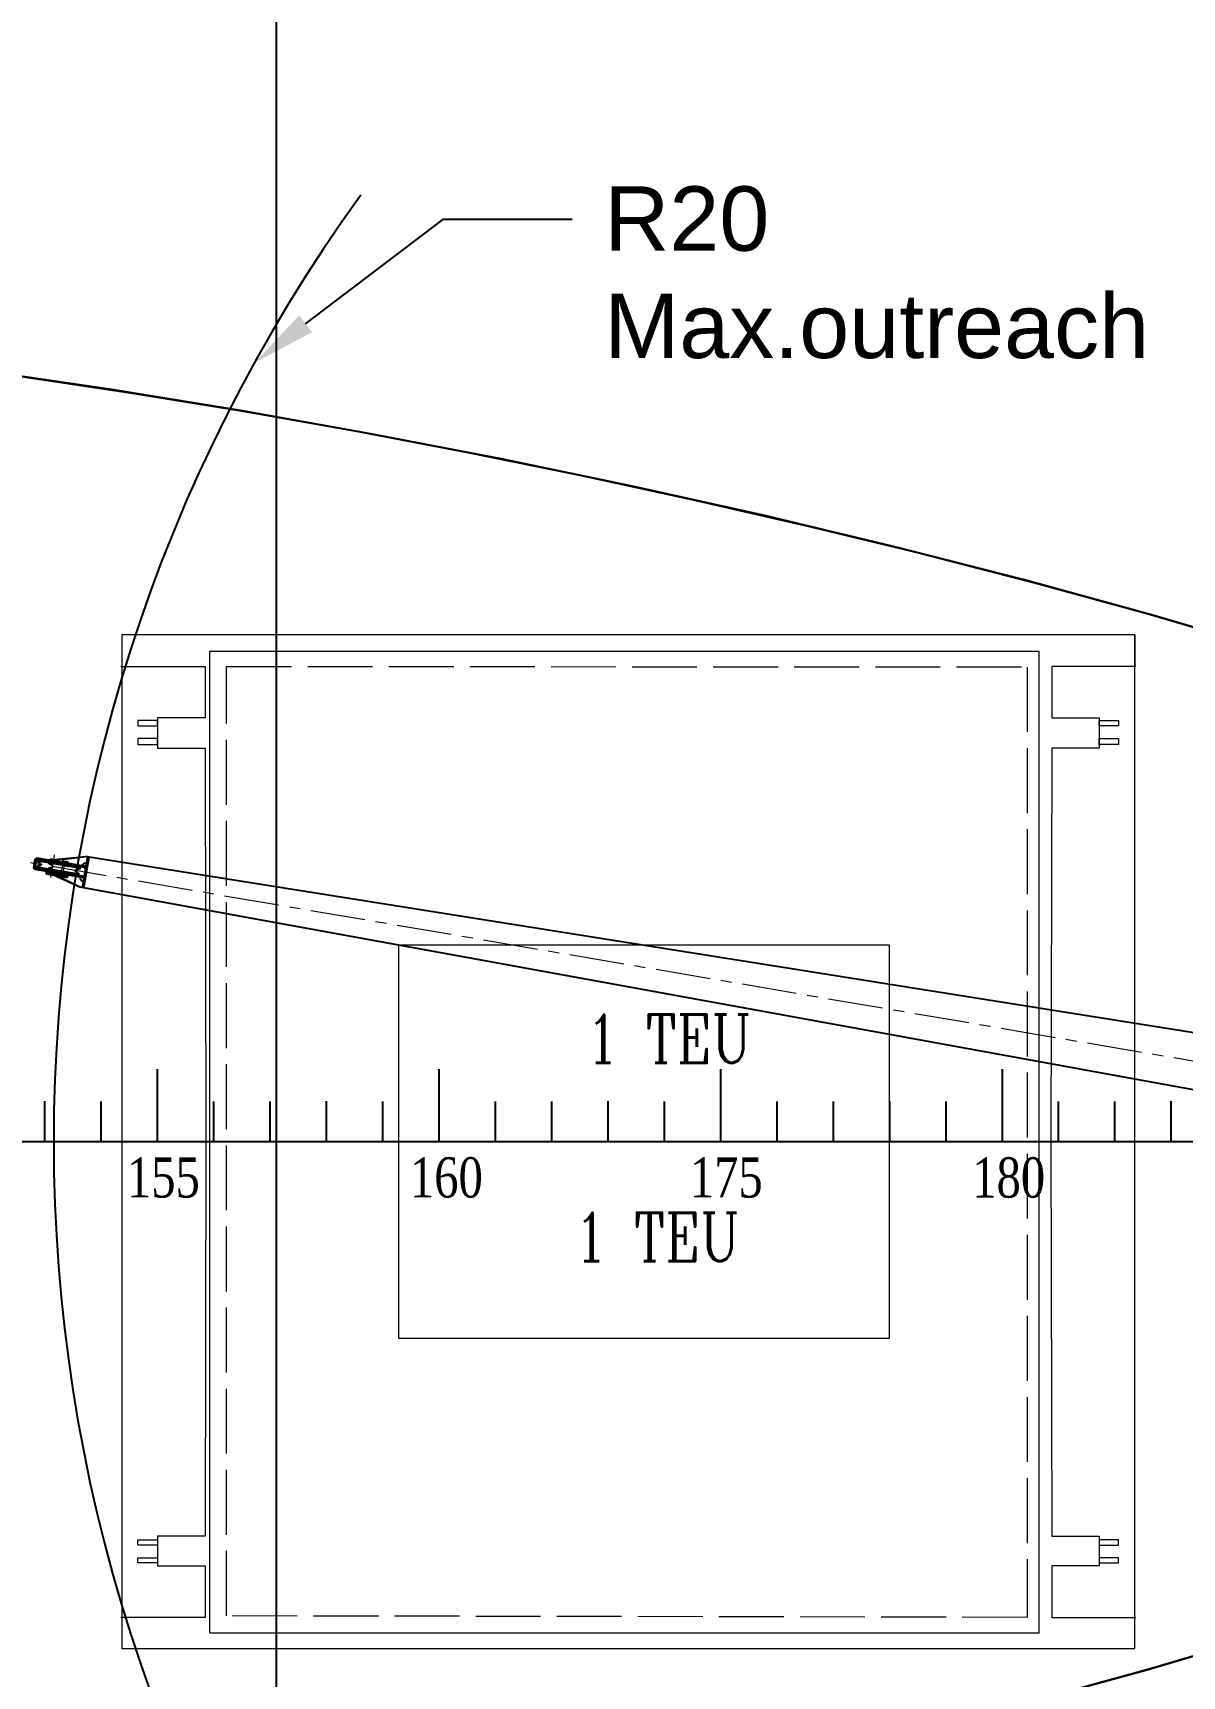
# Model space of a CAD drawing. Header units: millimetres. Extents: x -4 to 3776, y -4 to 4079.
# Drawn here: x 565.1 to 636.5, y 185.2 to 287.3 of the extents above; entities that cross this region are included whole.
import ezdxf
from ezdxf import colors
from ezdxf.entities.mleader import LeaderData, LeaderLine
from ezdxf.math import Vec2, Vec3

# ---------------------------------------------------------------- set-up
doc = ezdxf.new("R2010")
doc.units = ezdxf.units.MM
for name, pattern in [('ACAD_ISO04W100', [30, 24, -3, 0, -3]), ('CENTER', [2, 1.25, -0.25, 0.25, -0.25]), ('PDF_IMPORT', [1, 0.8, -0.2])]:
    doc.linetypes.add(name, pattern=pattern)
doc.layers.add('3中心线层', color=2, linetype='CENTER', lineweight=13)
doc.layers.add('刻度', color=3, linetype='ACAD_ISO04W100', lineweight=13)
for name, color, linetype in [('5剖面线层', 2, 'Continuous'), ('BK_kedu', 255, 'Continuous'), ('EDGE', 7, 'Continuous'), ('FORECASTLE', 7, 'Continuous'), ('PDF_0', 7, 'Continuous'), ('ROTATEDREFERENCEFRAME', 7, 'Continuous')]:
    doc.layers.add(name, color=color, linetype=linetype)
doc.layers.add('Sheet$GRID', color=254, linetype='Continuous', true_color=0xbebebe)
doc.styles.add('ROMANC', font='ROMANC.shx', dxfattribs={"width": 0.8, "bigfont": 'HZDX.shx'})
doc.styles.get("Standard").update_dxf_attribs({"font": 'arial.ttf'})

# ---------------------------------------------------------------- blocks, each defined once
blk = doc.blocks.new('dfs')
at = {"layer": '5剖面线层'}
h = blk.add_hatch(color=3, dxfattribs=at)
h.paths.add_polyline_path([(-1305.227, -156.22), (-1305.227, -156.243), (-1305.204, -156.243)])
h.paths.add_polyline_path([(-1305.204, -156.278), (-1305.227, -156.278), (-1305.227, -156.3)])
h = blk.add_hatch(color=3, dxfattribs=at)
h.paths.add_polyline_path([(-1305.227, -156.532), (-1305.227, -156.509), (-1305.204, -156.509)])
h.paths.add_polyline_path([(-1305.204, -156.475), (-1305.227, -156.475), (-1305.227, -156.452)])
for points in [[(-1304.084, -156.248), (-1304.084, -156.27), (-1304.061, -156.27)], [(-1304.084, -156.505), (-1304.084, -156.482), (-1304.061, -156.482)]]:
    blk.add_hatch(color=3, dxfattribs=at).paths.add_polyline_path(points)
at = {"color": 3, "ltscale": 0.5}
for p, q in [((-1333.919, -155.699), (-1305.261, -156.019)), ((-1333.919, -157.054), (-1305.261, -156.733))]:
    blk.add_line(p, q, dxfattribs=at)
at = {"color": 3}
for p, q in [((-1305.261, -156.733), (-1305.261, -156.019)), ((-1305.261, -156.019), (-1305.227, -156.019)), ((-1305.227, -156.733), (-1305.227, -156.019)), ((-1305.227, -156.019), (-1305.184, -156.019)), ((-1304.57, -156.2), (-1305.184, -156.019)), ((-1304.513, -156.2), (-1305.184, -156.019)), ((-1305.204, -156.243), (-1305.227, -156.22)), ((-1305.227, -156.243), (-1304.084, -156.243)), ((-1305.227, -156.278), (-1304.084, -156.278)), ((-1305.204, -156.278), (-1305.227, -156.3)), ((-1305.204, -156.475), (-1305.227, -156.452)), ((-1305.227, -156.475), (-1304.084, -156.475)), ((-1305.227, -156.509), (-1304.084, -156.509)), ((-1305.204, -156.509), (-1305.227, -156.532)), ((-1305.098, -156.31), (-1305.098, -156.315)), ((-1305.098, -156.442), (-1305.098, -156.438)), ((-1305.093, -156.305), (-1304.813, -156.305)), ((-1305.021, -156.352), (-1305.093, -156.323)), ((-1305.021, -156.4), (-1305.093, -156.43)), ((-1305.093, -156.448), (-1304.813, -156.448)), ((-1304.927, -156.299), (-1304.924, -156.296)), ((-1304.927, -156.305), (-1304.927, -156.299)), ((-1304.927, -156.448), (-1304.927, -156.453)), ((-1304.927, -156.453), (-1304.924, -156.456)), ((-1304.924, -156.296), (-1304.558, -156.296)), ((-1304.924, -156.456), (-1304.558, -156.456)), ((-1304.907, -156.296), (-1304.907, -156.279)), ((-1304.907, -156.279), (-1304.576, -156.279)), ((-1304.907, -156.456), (-1304.907, -156.473)), ((-1304.907, -156.473), (-1304.576, -156.473)), ((-1304.87, -156.509), (-1304.87, -156.538)), ((-1304.85, -156.305), (-1304.39, -156.305)), ((-1304.85, -156.448), (-1304.39, -156.448)), ((-1304.81, -156.215), (-1304.813, -156.218)), ((-1304.813, -156.243), (-1304.813, -156.218)), ((-1304.81, -156.215), (-1304.673, -156.215)), ((-1304.678, -156.305), (-1304.398, -156.305)), ((-1304.678, -156.448), (-1304.398, -156.448)), ((-1304.673, -156.215), (-1304.67, -156.218)), ((-1304.67, -156.243), (-1304.67, -156.218)), ((-1304.66, -156.299), (-1304.657, -156.296)), ((-1304.66, -156.305), (-1304.66, -156.299)), ((-1304.66, -156.448), (-1304.66, -156.453)), ((-1304.66, -156.453), (-1304.657, -156.456)), ((-1304.657, -156.296), (-1304.291, -156.296)), ((-1304.657, -156.456), (-1304.291, -156.456)), ((-1304.64, -156.279), (-1304.308, -156.279)), ((-1304.64, -156.296), (-1304.64, -156.279)), ((-1304.64, -156.456), (-1304.64, -156.473)), ((-1304.64, -156.473), (-1304.308, -156.473)), ((-1304.613, -156.509), (-1304.613, -156.538)), ((-1304.603, -156.509), (-1304.603, -156.538)), ((-1304.576, -156.296), (-1304.576, -156.279)), ((-1304.576, -156.456), (-1304.576, -156.473)), ((-1304.57, -156.2), (-1304.57, -156.243)), ((-1304.57, -156.552), (-1304.57, -156.509)), ((-1304.556, -156.299), (-1304.558, -156.296)), ((-1304.556, -156.453), (-1304.558, -156.456)), ((-1304.556, -156.305), (-1304.556, -156.299)), ((-1304.556, -156.448), (-1304.556, -156.453)), ((-1304.543, -156.215), (-1304.546, -156.218)), ((-1304.546, -156.243), (-1304.546, -156.218)), ((-1304.543, -156.215), (-1304.406, -156.215)), ((-1304.513, -156.2), (-1304.513, -156.243)), ((-1304.513, -156.552), (-1304.513, -156.509)), ((-1304.461, -156.352), (-1304.389, -156.323)), ((-1304.461, -156.4), (-1304.389, -156.43)), ((-1304.436, -156.305), (-1304.123, -156.305)), ((-1304.436, -156.448), (-1304.123, -156.448)), ((-1304.406, -156.215), (-1304.403, -156.218)), ((-1304.403, -156.243), (-1304.403, -156.218)), ((-1304.384, -156.31), (-1304.384, -156.315)), ((-1304.384, -156.442), (-1304.384, -156.438)), ((-1304.346, -156.509), (-1304.346, -156.538)), ((-1304.308, -156.296), (-1304.308, -156.279)), ((-1304.308, -156.456), (-1304.308, -156.473)), ((-1304.288, -156.299), (-1304.291, -156.296)), ((-1304.288, -156.453), (-1304.291, -156.456)), ((-1304.288, -156.305), (-1304.288, -156.299)), ((-1304.288, -156.448), (-1304.288, -156.453)), ((-1304.194, -156.352), (-1304.122, -156.323)), ((-1304.194, -156.4), (-1304.122, -156.43)), ((-1304.117, -156.31), (-1304.117, -156.315)), ((-1304.117, -156.442), (-1304.117, -156.438)), ((-1304.084, -156.278), (-1304.084, -156.243)), ((-1304.084, -156.248), (-1304.061, -156.27)), ((-1304.084, -156.49), (-1304.084, -156.262)), ((-1304.084, -156.27), (-1304.056, -156.27)), ((-1304.084, -156.509), (-1304.084, -156.475)), ((-1304.084, -156.482), (-1304.056, -156.482)), ((-1304.084, -156.505), (-1304.061, -156.482)), ((-1304.056, -156.482), (-1304.056, -156.27)), ((-1305.261, -156.733), (-1305.227, -156.733)), ((-1305.227, -156.733), (-1305.184, -156.733)), ((-1304.57, -156.552), (-1305.184, -156.733)), ((-1304.513, -156.552), (-1305.184, -156.733)), ((-1304.87, -156.538), (-1304.613, -156.538)), ((-1304.85, -156.545), (-1304.804, -156.545)), ((-1304.85, -156.563), (-1304.85, -156.545)), ((-1304.85, -156.563), (-1304.804, -156.563)), ((-1304.849, -156.545), (-1304.849, -156.538)), ((-1304.827, -156.545), (-1304.831, -156.538)), ((-1304.827, -156.538), (-1304.823, -156.545)), ((-1304.827, -156.56), (-1304.827, -156.548)), ((-1304.813, -156.563), (-1304.813, -156.565)), ((-1304.813, -156.565), (-1304.81, -156.568)), ((-1304.81, -156.568), (-1304.673, -156.568)), ((-1304.805, -156.545), (-1304.805, -156.538)), ((-1304.805, -156.539), (-1304.678, -156.539)), ((-1304.804, -156.563), (-1304.804, -156.545)), ((-1304.678, -156.545), (-1304.678, -156.538)), ((-1304.678, -156.563), (-1304.678, -156.545)), ((-1304.633, -156.545), (-1304.678, -156.545)), ((-1304.633, -156.563), (-1304.678, -156.563)), ((-1304.673, -156.568), (-1304.67, -156.565)), ((-1304.67, -156.563), (-1304.67, -156.565)), ((-1304.656, -156.538), (-1304.66, -156.545)), ((-1304.656, -156.545), (-1304.651, -156.538)), ((-1304.656, -156.56), (-1304.656, -156.548)), ((-1304.633, -156.545), (-1304.633, -156.538)), ((-1304.633, -156.563), (-1304.633, -156.545)), ((-1304.603, -156.538), (-1304.346, -156.538)), ((-1304.583, -156.563), (-1304.583, -156.545)), ((-1304.583, -156.545), (-1304.537, -156.545)), ((-1304.583, -156.563), (-1304.537, -156.563)), ((-1304.582, -156.545), (-1304.582, -156.538)), ((-1304.56, -156.545), (-1304.564, -156.538)), ((-1304.56, -156.538), (-1304.556, -156.545)), ((-1304.56, -156.56), (-1304.56, -156.548)), ((-1304.546, -156.563), (-1304.546, -156.565)), ((-1304.546, -156.565), (-1304.543, -156.568)), ((-1304.543, -156.568), (-1304.406, -156.568)), ((-1304.537, -156.545), (-1304.537, -156.538)), ((-1304.537, -156.539), (-1304.411, -156.539)), ((-1304.537, -156.563), (-1304.537, -156.545)), ((-1304.411, -156.545), (-1304.411, -156.538)), ((-1304.366, -156.545), (-1304.411, -156.545)), ((-1304.411, -156.563), (-1304.411, -156.545)), ((-1304.366, -156.563), (-1304.411, -156.563)), ((-1304.406, -156.568), (-1304.403, -156.565)), ((-1304.403, -156.563), (-1304.403, -156.565)), ((-1304.388, -156.538), (-1304.393, -156.545)), ((-1304.388, -156.545), (-1304.384, -156.538)), ((-1304.388, -156.56), (-1304.388, -156.548)), ((-1304.366, -156.545), (-1304.366, -156.538)), ((-1304.366, -156.563), (-1304.366, -156.545))]:
    blk.add_line(p, q, dxfattribs=at)
for centre, radius, start, end in [((-1305.227, -156.243), 0.0857, 0, 90), ((-1305.227, -156.509), 0.0857, 270, 0), ((-1305.093, -156.31), 0.00571, 90, 180), ((-1305.09, -156.315), 0.00857, 180, 247.5), ((-1305.09, -156.438), 0.00857, 112.5, 180), ((-1305.093, -156.442), 0.00571, 180, 270), ((-1305.031, -156.376), 0.0257, 292.5, 67.5), ((-1304.451, -156.376), 0.0257, 112.5, 247.5), ((-1304.39, -156.31), 0.00571, 0, 90), ((-1304.39, -156.442), 0.00571, 270, 0), ((-1304.393, -156.315), 0.00857, 292.5, 0), ((-1304.393, -156.438), 0.00857, 0, 67.5), ((-1304.184, -156.376), 0.0257, 112.5, 247.5), ((-1304.123, -156.31), 0.00571, 0, 90), ((-1304.123, -156.442), 0.00571, 270, 0), ((-1304.126, -156.315), 0.00857, 292.5, 0), ((-1304.126, -156.438), 0.00857, 0, 67.5), ((-1304.838, -156.57), 0.0246, 62.3391, 117.6609), ((-1304.838, -156.539), 0.0246, 242.3391, 297.6609), ((-1304.816, -156.57), 0.0246, 62.3391, 117.6609), ((-1304.816, -156.539), 0.0246, 242.3391, 297.6609), ((-1304.667, -156.57), 0.0246, 62.3391, 117.6609), ((-1304.667, -156.539), 0.0246, 242.3391, 297.6609), ((-1304.644, -156.57), 0.0246, 62.3391, 117.6609), ((-1304.644, -156.539), 0.0246, 242.3391, 297.6609), ((-1304.571, -156.57), 0.0246, 62.3391, 117.6609), ((-1304.571, -156.539), 0.0246, 242.3391, 297.6609), ((-1304.548, -156.57), 0.0246, 62.3391, 117.6609), ((-1304.548, -156.539), 0.0246, 242.3391, 297.6609), ((-1304.4, -156.57), 0.0246, 62.3391, 117.6609), ((-1304.4, -156.539), 0.0246, 242.3391, 297.6609), ((-1304.377, -156.57), 0.0246, 62.3391, 117.6609), ((-1304.377, -156.539), 0.0246, 242.3391, 297.6609)]:
    blk.add_arc(centre, radius, start, end, dxfattribs=at)
at = {"layer": '3中心线层', "color": 4, "ltscale": 0.3}
for p, q in [((-1304.474, -156.629), (-1304.474, -156.103)), ((-1304.741, -156.586), (-1304.741, -156.196)), ((-1304.696, -156.586), (-1304.696, -156.196))]:
    blk.add_line(p, q, dxfattribs=at)
at = {"layer": '3中心线层', "color": 4}
for p, q in [((-1343.713, -156.376), (-1303.814, -156.376)), ((-1304.827, -156.578), (-1304.827, -156.485)), ((-1304.656, -156.578), (-1304.656, -156.487)), ((-1304.56, -156.578), (-1304.56, -156.485)), ((-1304.388, -156.578), (-1304.388, -156.487))]:
    blk.add_line(p, q, dxfattribs=at)
blk = doc.blocks.new('1teu')
at = {"layer": 'PDF_0', "lineweight": 0}
for points in [[(4618.03, 3473.06), (4618.03, 3410.08), (4681, 3410.08), (4681, 3473.06)], [(4623.48, 3472.04), (4623.48, 3411.05), (4675.04, 3411.05), (4675.04, 3472.04)], [(4619.04, 3467.74), (4619.04, 3467.41), (4620.25, 3467.41), (4620.25, 3467.74)], [(4679.99, 3467.74), (4679.99, 3467.41), (4678.78, 3467.41), (4678.78, 3467.74)], [(4619.04, 3466.63), (4619.04, 3466.26), (4620.25, 3466.26), (4620.25, 3466.63)], [(4679.99, 3466.63), (4679.99, 3466.26), (4678.78, 3466.26), (4678.78, 3466.63)], [(4619.04, 3416.51), (4619.04, 3416.83), (4620.25, 3416.83), (4620.25, 3416.51)], [(4679.99, 3416.51), (4679.99, 3416.83), (4678.78, 3416.83), (4678.78, 3416.51)], [(4619.04, 3415.4), (4619.04, 3415.72), (4620.25, 3415.72), (4620.25, 3415.4)], [(4679.99, 3415.4), (4679.99, 3415.72), (4678.78, 3415.72), (4678.78, 3415.4)]]:
    blk.add_lwpolyline(points, close=True, dxfattribs=at)
for points in [[(4681, 3473.06), (4681, 3471.11)], [(4617.98, 3471.11), (4623.21, 3471.11), (4623.21, 3467.92), (4620.25, 3467.92), (4620.25, 3466.03), (4623.21, 3466.03), (4623.25, 3441.57), (4623.21, 3417.06), (4620.25, 3417.06), (4620.25, 3415.21), (4623.21, 3415.21), (4623.21, 3412.02), (4617.98, 3412.02)], [(4681.05, 3471.11), (4675.83, 3471.11), (4675.83, 3467.92), (4678.78, 3467.92), (4678.78, 3466.03), (4675.83, 3466.03), (4675.78, 3441.57), (4675.83, 3417.06), (4678.78, 3417.06), (4678.78, 3415.21), (4675.83, 3415.21), (4675.83, 3412.02), (4681.05, 3412.02)]]:
    blk.add_lwpolyline(points, dxfattribs=at)
at = {"layer": 'PDF_0', "linetype": 'PDF_IMPORT', "lineweight": 0, "ltscale": 5.039986}
blk.add_lwpolyline([(4674.3, 3471.07), (4674.3, 3412.02), (4624.55, 3412.11), (4624.55, 3471.11), (4674.3, 3471.07)], dxfattribs=at)
blk = doc.blocks.new('BK_0.7')
at = {"color": 4, "lineweight": 25}
for p, q in [((0, 0), (0, 4.41)), ((17.5, 0), (17.5, 4.5)), ((3.5, 0), (3.5, 2.5)), ((7, 0), (7, 2.5)), ((10.5, 0), (10.5, 2.51)), ((14, 0), (14, 2.5)), ((0, 0), (3.5, 0)), ((3.5, 0), (7, 0)), ((7, 0), (10.5, 0)), ((10.5, 0), (14, 0)), ((14, 0), (17.5, 0))]:
    blk.add_line(p, q, dxfattribs=at)
blk = doc.blocks.new('*U374')
at = {"layer": '刻度', "color": 4, "lineweight": 25}
blk.add_blockref('BK_0.7', (-8.75, -2.25), dxfattribs=at)
blk = doc.blocks.new('*U375')
at = {"layer": '刻度', "color": 0, "linetype": 'ByBlock', "lineweight": -2, "transparency": 16777216}
for p in [(455, 0), (472.5, 0), (490, 0), (507.5, 0), (525, 0)]:
    blk.add_blockref('*U374', p, dxfattribs=at)

msp = doc.modelspace()

# ---------------------------------------------------------------- linework, layer by layer
at = {"color": 217, "lineweight": 25, "true_color": 0x93278f}
msp.add_arc((666.529, 218.374), 100.117, 144.02846, 215.97154, dxfattribs=at)
at = {"layer": 'EDGE', "color": 0, "lineweight": 25}
for points in [[(711.928, 218.374), (703.845, 222.909), (695.961, 227.09), (688.23, 230.945), (680.607, 234.503), (673.047, 237.79), (665.504, 240.834), (657.933, 243.662), (650.289, 246.302), (642.528, 248.78), (634.646, 251.112), (626.665, 253.304), (618.61, 255.363), (610.504, 257.293), (602.371, 259.102), (594.233, 260.793), (586.112, 262.36), (578.028, 263.799), (569.999, 265.101), (562.046, 266.261)], [(711.928, 218.374), (703.845, 213.84), (695.961, 209.659), (688.23, 205.803), (680.607, 202.246), (673.047, 198.959), (665.504, 195.915), (657.933, 193.087), (650.289, 190.447), (642.528, 187.968), (634.646, 185.636), (626.665, 183.444), (618.61, 181.386), (610.504, 179.456), (602.371, 177.647), (594.233, 175.956), (586.112, 174.388), (578.028, 172.95), (569.999, 171.647), (562.046, 170.487)]]:
    msp.add_lwpolyline(points, dxfattribs=at)
at = {"layer": 'EDGE', "color": 29}
msp.add_lwpolyline([(428.943, 218.374), (490.03, 218.374), (518.175, 218.374), (541.31, 218.374), (564.444, 218.374), (580.872, 218.374), (600.426, 218.374), (607.118, 218.374), (613.374, 218.374), (619.629, 218.374), (625.885, 218.374), (632.141, 218.374), (638.396, 218.374), (644.652, 218.374), (650.907, 218.374), (657.163, 218.374), (663.418, 218.374), (669.64, 218.374)], dxfattribs=at)
msp.add_lwpolyline([(428.943, 218.374), (490.03, 218.374), (518.175, 218.374), (541.31, 218.374), (564.444, 218.374), (580.872, 218.374), (600.426, 218.374), (607.118, 218.374), (613.374, 218.374), (619.629, 218.374), (625.885, 218.374), (632.141, 218.374), (638.396, 218.374), (644.652, 218.374), (650.907, 218.374), (657.163, 218.374), (663.418, 218.374), (669.64, 218.374)], dxfattribs=at)
at = {"layer": 'FORECASTLE', "color": 0, "lineweight": 25}
for points in [[(563.996, 265.977), (571.04, 264.932), (578.083, 263.789), (585.127, 262.536), (592.171, 261.191), (599.215, 259.758), (606.259, 258.237), (613.302, 256.627), (620.346, 254.919), (627.39, 253.106), (634.434, 251.171), (641.477, 249.091), (648.521, 246.866), (655.565, 244.48), (659.372, 243.124)], [(563.996, 170.772), (571.04, 171.816), (578.083, 172.96), (585.127, 174.213), (592.171, 175.558), (599.215, 176.991), (606.259, 178.511), (613.302, 180.122), (620.346, 181.83), (627.39, 183.643), (634.434, 185.578), (641.477, 187.658), (648.521, 189.882), (655.565, 192.269), (659.372, 193.625)]]:
    msp.add_lwpolyline(points, dxfattribs=at)
at = {"layer": 'PDF_0', "lineweight": 0}
for points in [[(587.848, 230.581), (587.848, 218.374), (618.365, 218.374), (618.365, 230.581)], [(587.848, 218.374), (587.848, 206.167), (618.365, 206.167), (618.365, 218.374)]]:
    msp.add_lwpolyline(points, close=True, dxfattribs=at)
at = {"layer": 'ROTATEDREFERENCEFRAME', "color": 255}
for p in [(8.466, 218.374), (55.282, 218.374)]:
    msp.add_line(p, (725.282, 218.374), dxfattribs=at)
at = {"layer": 'Sheet$GRID'}
msp.add_lwpolyline([(580.241, 608.276), (580.241, 0.013)], dxfattribs=at)

# ---------------------------------------------------------------- block references
at = {"color": 4, "lineweight": 25}
msp.add_blockref('1teu', (-4047.388, -3223.204), dxfattribs=at)
at = {"color": 6, "xscale": -2.720105513527567, "yscale": 2.720105513527567, "zscale": 2.720105513527567, "rotation": 350.3217380634983}
msp.add_blockref('dfs', (-2859.953, 1251.291), dxfattribs=at)
at = {"layer": '刻度', "color": 4, "lineweight": 25}
msp.add_blockref('*U375', (109.122, 220.624), dxfattribs=at)

# ---------------------------------------------------------------- texts
at = {"color": 4, "lineweight": 25, "char_height": 3, "attachment_point": 1, "style": 'ROMANC'}
for insert in [(599.485, 226.269), (598.766, 213.955)]:
    msp.add_mtext('{\\Fromanc,hzdx|c134;1 TEU}', dxfattribs=dict(at, insert=insert))
at = {"layer": '刻度', "color": 4, "lineweight": 25, "char_height": 2.5, "attachment_point": 1, "style": 'ROMANC'}
for s, width, insert in [('{\\fTimes New Roman|b0|i0|c0|p18;155}', 3.91495, (570.966, 217.403)), ('{\\fTimes New Roman|b0|i0|c0|p18;160}', 3.75319, (588.553, 217.403)), ('{\\fTimes New Roman|b0|i0|c0|p18;175}', 3.91495, (605.949, 217.403)), ('{\\fTimes New Roman|b0|i0|c0|p18;180}', 3.91495, (623.502, 217.396))]:
    msp.add_mtext_dynamic_manual_height_columns(s, width=width, gutter_width=15, heights=[2.449], dxfattribs=dict(at, insert=insert))

# ---------------------------------------------------------------- leaders
at = {"color": 4, "lineweight": 25}
ml = msp.add_multileader_mtext('Standard', dxfattribs=at)
ml.set_content('R20\\PMax.outreach', color=4)
ml.set_leader_properties()
ml.build(insert=Vec2(0, 0))
ctx = ml.context
ctx.base_point, ctx.plane_origin = Vec3(598.64, 275.697), Vec3(578.885, 266.768)
notes = []
notes.append((ctx, [(0, (1, 1, 0), (590.64, 275.697), (1, 0), 8, [(0, [(578.885, 266.768)], 0, [])])]))
ctx.mtext.insert, ctx.mtext.flow_direction = Vec3(600.64, 277.73), 5
at = {"layer": 'BK_kedu'}
ml = msp.add_multileader_mtext('Standard', dxfattribs=at)
ml.set_content('', color=256)
ml.set_leader_properties()
ml.build(insert=Vec2(0, 0))
ml.multileader.update_dxf_attribs({"text_right_attachment_type": 6, "dogleg_length": 0.36, "arrow_head_size": 0.18})
ctx = ml.context
ctx.base_point, ctx.char_height, ctx.arrow_head_size, ctx.landing_gap_size, ctx.plane_origin = Vec3(3775.999, 4079.328), 0.18, 0.18, 0.09, Vec3(3774.639, 4079.328)
ctx.right_attachment = 6
notes.append((ctx, [(0, (0, 0, 0), (0, 0), (1, 0), 1, [])]))
ctx.mtext.insert, ctx.mtext.flow_direction = Vec3(3776.089, 4079.418), 5
for ctx, leaders in notes:
    for number, flags, end, landing, length, lines in leaders:
        leader = LeaderData()
        leader.index, (leader.has_last_leader_line, leader.has_dogleg_vector, leader.attachment_direction) = number, flags
        leader.last_leader_point, leader.dogleg_vector, leader.dogleg_length = Vec3(end), Vec3(landing), length
        for number, points, colour, breaks in lines:
            line = LeaderLine()
            line.index, line.vertices, line.color, line.breaks = number, Vec3.list(points), colors.encode_raw_color(colour), breaks
            leader.lines.append(line)
        ctx.leaders.append(leader)

doc.saveas('drawing.dxf')
